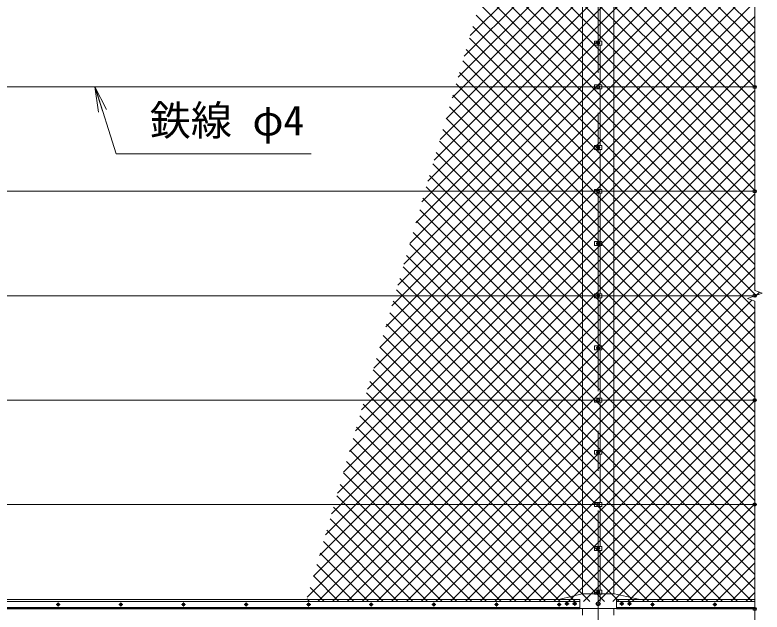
# Model space of a CAD drawing. Units: millimetres at full size; details may follow other scales. Extents: x -12600 to 12600, y -8910 to 8910.
# Drawn here: x -7235 to -3655, y -2853 to 6 of the extents above; entities that cross this region are included whole.
import ezdxf
from ezdxf.enums import TextEntityAlignment as Align

# ---------------------------------------------------------------- set-up
doc = ezdxf.new("R2010")
doc.units = ezdxf.units.MM
doc.header["$LTSCALE"] = 30
doc.header["$PDMODE"] = 32
doc.header["$PDSIZE"] = 15
doc.linetypes.add('USER1', pattern=[50.8, 31.75, -6.35, 6.35, -6.35])
for name, color, linetype, lineweight in [('0-0_D-STR1', 1, 'Continuous', 18), ('0-1_D-BMK', 2, 'USER1', 13), ('0-2_0', 7, 'Continuous', 18), ('0-4_D-STR3', 3, 'Continuous', 13), ('0-5_D-STR-DIM', 7, 'Continuous', 13), ('0-8_D-STR2', 7, 'Continuous', 13), ('0-9_D-STR-TXT', 7, 'Continuous', 13)]:
    doc.layers.add(name, color=color, linetype=linetype, lineweight=lineweight)
doc.layers.add('0-6_Defpoints', color=253, linetype='Continuous')
doc.styles.add('ＭＳ ゴシック', font='')
doc.styles.get('ＭＳ ゴシック').set_extended_font_data('MS Gothic')

# ---------------------------------------------------------------- blocks, each defined once
blk = doc.blocks.new('_Open')
at = {"layer": '0-2_0'}
blk.add_line((-30, 5), (0, 0), dxfattribs=at)
blk.add_lwpolyline([(-30, -5), (0, 0), (-30, 0)], dxfattribs=at)

msp = doc.modelspace()

# ---------------------------------------------------------------- linework, layer by layer
at = {"layer": '0-0_D-STR1'}
for p, q in [((-4515.02, 114.68), (-4515.02, -2766.32)), ((-4365.02, -2766.32), (-4365.02, 114.68)), ((-10515.02, -2793.32), (-4527.76, -2793.32)), ((-4527.76, -2793.32), (-4527.76, -2838.32)), ((-4352.29, -2793.32), (-3690.02, -2793.32)), ((-4352.29, -2793.32), (-4352.29, -2838.32)), ((-10515.02, -2834.32), (-4527.76, -2834.32)), ((-10515.02, -2838.32), (-4527.76, -2838.32)), ((-4515.02, -2836.32), (-4515.02, -2868.32)), ((-4365.02, -2868.32), (-4365.02, -2836.32)), ((-4352.29, -2834.32), (-3690.02, -2834.32)), ((-4352.29, -2838.32), (-3690.02, -2838.32))]:
    msp.add_line(p, q, dxfattribs=at)
at = {"layer": '0-1_D-BMK'}
for p, q in [((-4440.02, -4843.32), (-4440.02, 4340.47)), ((-4430.02, -128.32), (-4450.02, -128.32)), ((-4430.02, -338.32), (-4450.02, -338.32)), ((-4430.02, -628.32), (-4450.02, -628.32)), ((-4430.02, -838.32), (-4450.02, -838.32)), ((-4430.02, -1088.32), (-4450.02, -1088.32)), ((-4430.02, -1338.32), (-4450.02, -1338.32)), ((-4430.02, -1588.32), (-4450.02, -1588.32)), ((-4430.02, -1838.32), (-4450.02, -1838.32)), ((-4430.02, -2088.32), (-4450.02, -2088.32)), ((-4430.02, -2338.32), (-4450.02, -2338.32)), ((-4430.02, -2548.32), (-4450.02, -2548.32)), ((-4430.02, -2758.41), (-4450.02, -2758.41)), ((-7017.85, -2817.32), (-7037.19, -2817.32)), ((-7027.52, -2807.64), (-7027.52, -2826.99)), ((-6717.85, -2817.32), (-6737.19, -2817.32)), ((-6727.52, -2807.64), (-6727.52, -2826.99)), ((-6417.85, -2817.32), (-6437.19, -2817.32)), ((-6427.52, -2807.64), (-6427.52, -2826.99)), ((-6117.85, -2817.32), (-6137.19, -2817.32)), ((-6127.52, -2807.64), (-6127.52, -2826.99)), ((-5817.85, -2817.32), (-5837.19, -2817.32)), ((-5827.52, -2807.64), (-5827.52, -2826.99)), ((-5517.85, -2817.32), (-5537.19, -2817.32)), ((-5527.52, -2807.64), (-5527.52, -2826.99)), ((-5217.85, -2817.32), (-5237.19, -2817.32)), ((-5227.52, -2807.64), (-5227.52, -2826.99)), ((-4917.85, -2817.32), (-4937.19, -2817.32)), ((-4927.52, -2807.64), (-4927.52, -2826.99)), ((-4617.85, -2817.32), (-4637.19, -2817.32)), ((-4627.52, -2807.64), (-4627.52, -2826.99)), ((-4599.71, -2813.32), (-4579.71, -2813.32)), ((-4589.71, -2803.32), (-4589.71, -2823.32)), ((-4562.76, -2813.32), (-4542.76, -2813.32)), ((-4552.76, -2803.32), (-4552.76, -2823.32)), ((-4427.27, -2813.32), (-4452.77, -2813.32)), ((-4317.29, -2813.32), (-4337.29, -2813.32)), ((-4327.29, -2803.32), (-4327.29, -2823.32)), ((-4280.33, -2813.32), (-4300.33, -2813.32)), ((-4290.33, -2803.32), (-4290.33, -2823.32)), ((-4170.71, -2817.32), (-4190.06, -2817.32)), ((-4180.39, -2807.64), (-4180.39, -2826.99)), ((-3870.71, -2817.32), (-3890.06, -2817.32)), ((-3880.39, -2807.64), (-3880.39, -2826.99))]:
    msp.add_line(p, q, dxfattribs=at)
at = {"layer": '0-4_D-STR3'}
for p, q in [((-4430.02, -118.82), (-4430.02, 72.18)), ((-4422.82, -118.82), (-4457.22, -118.82)), ((-4457.22, -118.82), (-4457.22, -137.82)), ((-4422.82, -137.82), (-4457.22, -137.82)), ((-4440.02, -120.81), (-4446.52, -124.56)), ((-4446.52, -124.56), (-4446.52, -132.07)), ((-4446.52, -132.07), (-4440.02, -135.82)), ((-4433.52, -124.56), (-4440.02, -120.81)), ((-4440.02, -135.82), (-4433.52, -132.07)), ((-4433.52, -132.07), (-4433.52, -124.56)), ((-4430.02, -328.82), (-4430.02, -137.82)), ((-4422.82, -118.82), (-4422.82, -137.82)), ((-10422.82, -338.32), (-3690.02, -338.32)), ((-4422.82, -328.82), (-4457.22, -328.82)), ((-4457.22, -328.82), (-4457.22, -347.82)), ((-4422.82, -347.82), (-4457.22, -347.82)), ((-4440.02, -330.81), (-4446.52, -334.56)), ((-4446.52, -334.56), (-4446.52, -342.07)), ((-4446.52, -342.07), (-4440.02, -345.82)), ((-4433.52, -334.56), (-4440.02, -330.81)), ((-4440.02, -345.82), (-4433.52, -342.07)), ((-4433.52, -342.07), (-4433.52, -334.56)), ((-4430.02, -618.82), (-4430.02, -347.82)), ((-4422.82, -328.82), (-4422.82, -347.82)), ((-4422.82, -618.82), (-4457.22, -618.82)), ((-4457.22, -618.82), (-4457.22, -637.82)), ((-4422.82, -637.82), (-4457.22, -637.82)), ((-4440.02, -620.81), (-4446.52, -624.56)), ((-4446.52, -624.56), (-4446.52, -632.07)), ((-4446.52, -632.07), (-4440.02, -635.82)), ((-4433.52, -624.56), (-4440.02, -620.81)), ((-4440.02, -635.82), (-4433.52, -632.07)), ((-4433.52, -632.07), (-4433.52, -624.56)), ((-4430.02, -828.82), (-4430.02, -637.82)), ((-4422.82, -618.82), (-4422.82, -637.82)), ((-10422.82, -838.32), (-3690.02, -838.32)), ((-4422.82, -828.82), (-4457.22, -828.82)), ((-4457.22, -828.82), (-4457.22, -847.82)), ((-4422.82, -847.82), (-4457.22, -847.82)), ((-4440.02, -830.81), (-4446.52, -834.56)), ((-4446.52, -834.56), (-4446.52, -842.07)), ((-4446.52, -842.07), (-4440.02, -845.82)), ((-4433.52, -834.56), (-4440.02, -830.81)), ((-4440.02, -845.82), (-4433.52, -842.07)), ((-4433.52, -842.07), (-4433.52, -834.56)), ((-4430.02, -1078.82), (-4430.02, -847.82)), ((-4422.82, -828.82), (-4422.82, -847.82)), ((-4422.82, -1078.82), (-4457.22, -1078.82)), ((-4457.22, -1078.82), (-4457.22, -1097.82)), ((-4422.82, -1097.82), (-4457.22, -1097.82)), ((-4440.02, -1080.81), (-4446.52, -1084.56)), ((-4446.52, -1084.56), (-4446.52, -1092.07)), ((-4446.52, -1092.07), (-4440.02, -1095.82)), ((-4433.52, -1084.56), (-4440.02, -1080.81)), ((-4440.02, -1095.82), (-4433.52, -1092.07)), ((-4433.52, -1092.07), (-4433.52, -1084.56)), ((-4430.02, -1328.82), (-4430.02, -1097.82)), ((-4422.82, -1078.82), (-4422.82, -1097.82)), ((-10422.82, -1338.32), (-3690.02, -1338.32)), ((-4422.82, -1328.82), (-4457.22, -1328.82)), ((-4457.22, -1328.82), (-4457.22, -1347.82)), ((-4422.82, -1347.82), (-4457.22, -1347.82)), ((-4440.02, -1330.81), (-4446.52, -1334.56)), ((-4446.52, -1334.56), (-4446.52, -1342.07)), ((-4446.52, -1342.07), (-4440.02, -1345.82)), ((-4433.52, -1334.56), (-4440.02, -1330.81)), ((-4440.02, -1345.82), (-4433.52, -1342.07)), ((-4433.52, -1342.07), (-4433.52, -1334.56)), ((-4430.02, -1578.82), (-4430.02, -1347.82)), ((-4422.82, -1328.82), (-4422.82, -1347.82)), ((-4422.82, -1578.82), (-4457.22, -1578.82)), ((-4457.22, -1578.82), (-4457.22, -1597.82)), ((-4422.82, -1597.82), (-4457.22, -1597.82)), ((-4440.02, -1580.81), (-4446.52, -1584.56)), ((-4446.52, -1584.56), (-4446.52, -1592.07)), ((-4446.52, -1592.07), (-4440.02, -1595.82)), ((-4433.52, -1584.56), (-4440.02, -1580.81)), ((-4440.02, -1595.82), (-4433.52, -1592.07)), ((-4433.52, -1592.07), (-4433.52, -1584.56)), ((-4430.02, -1828.82), (-4430.02, -1597.82)), ((-4422.82, -1578.82), (-4422.82, -1597.82)), ((-10422.82, -1838.32), (-3690.02, -1838.32)), ((-4422.82, -1828.82), (-4457.22, -1828.82)), ((-4457.22, -1828.82), (-4457.22, -1847.82)), ((-4422.82, -1847.82), (-4457.22, -1847.82)), ((-4440.02, -1830.81), (-4446.52, -1834.56)), ((-4446.52, -1834.56), (-4446.52, -1842.07)), ((-4446.52, -1842.07), (-4440.02, -1845.82)), ((-4433.52, -1834.56), (-4440.02, -1830.81)), ((-4440.02, -1845.82), (-4433.52, -1842.07)), ((-4433.52, -1842.07), (-4433.52, -1834.56)), ((-4430.02, -2078.82), (-4430.02, -1847.82)), ((-4422.82, -1828.82), (-4422.82, -1847.82)), ((-4422.82, -2078.82), (-4457.22, -2078.82)), ((-4457.22, -2078.82), (-4457.22, -2097.82)), ((-4422.82, -2097.82), (-4457.22, -2097.82)), ((-4440.02, -2080.81), (-4446.52, -2084.56)), ((-4446.52, -2084.56), (-4446.52, -2092.07)), ((-4446.52, -2092.07), (-4440.02, -2095.82)), ((-4433.52, -2084.56), (-4440.02, -2080.81)), ((-4440.02, -2095.82), (-4433.52, -2092.07)), ((-4433.52, -2092.07), (-4433.52, -2084.56)), ((-4430.02, -2328.82), (-4430.02, -2097.82)), ((-4422.82, -2078.82), (-4422.82, -2097.82)), ((-10422.82, -2338.32), (-3690.02, -2338.32)), ((-4422.82, -2328.82), (-4457.22, -2328.82)), ((-4457.22, -2328.82), (-4457.22, -2347.82)), ((-4422.82, -2347.82), (-4457.22, -2347.82)), ((-4440.02, -2330.81), (-4446.52, -2334.56)), ((-4446.52, -2334.56), (-4446.52, -2342.07)), ((-4446.52, -2342.07), (-4440.02, -2345.82)), ((-4433.52, -2334.56), (-4440.02, -2330.81)), ((-4430.02, -2538.82), (-4430.02, -2347.82)), ((-4422.82, -2328.82), (-4422.82, -2347.82)), ((-4422.82, -2538.82), (-4457.22, -2538.82)), ((-4457.22, -2538.82), (-4457.22, -2557.82)), ((-4440.02, -2540.81), (-4446.52, -2544.56)), ((-4433.52, -2544.56), (-4440.02, -2540.81)), ((-4422.82, -2538.82), (-4422.82, -2557.82)), ((-4422.82, -2557.82), (-4457.22, -2557.82)), ((-4446.52, -2544.56), (-4446.52, -2552.07)), ((-4446.52, -2552.07), (-4440.02, -2555.82)), ((-4440.02, -2555.82), (-4433.52, -2552.07)), ((-4433.52, -2552.07), (-4433.52, -2544.56)), ((-4430.02, -2748.91), (-4430.02, -2557.82)), ((-4422.82, -2748.91), (-4457.22, -2748.91)), ((-4457.22, -2748.91), (-4457.22, -2767.91)), ((-4440.02, -2750.9), (-4446.52, -2754.66)), ((-4446.52, -2754.66), (-4446.52, -2762.16)), ((-4433.52, -2754.66), (-4440.02, -2750.9)), ((-4433.52, -2762.16), (-4433.52, -2754.66)), ((-4422.82, -2748.91), (-4422.82, -2767.91)), ((-4517.52, -2766.32), (-4622.05, -2791.32)), ((-4622.05, -2793.32), (-4622.05, -2791.32)), ((-4517.52, -2766.32), (-4362.52, -2766.32)), ((-4422.82, -2767.91), (-4457.22, -2767.91)), ((-4446.52, -2762.16), (-4440.02, -2765.91)), ((-4440.02, -2765.91), (-4433.52, -2762.16)), ((-4430.02, -2802.32), (-4430.02, -2767.91)), ((-4362.52, -2766.32), (-4247.52, -2791.32)), ((-4247.52, -2793.32), (-4247.52, -2791.32)), ((-4527.76, -2802.32), (-10515.02, -2802.32)), ((-4589.71, -2805.81), (-4596.21, -2809.56)), ((-4596.21, -2809.56), (-4596.21, -2817.07)), ((-4596.21, -2817.07), (-4589.71, -2820.82)), ((-4583.21, -2809.56), (-4589.71, -2805.81)), ((-4589.71, -2820.82), (-4583.21, -2817.07)), ((-4583.21, -2817.07), (-4583.21, -2809.56)), ((-4552.76, -2805.81), (-4559.26, -2809.56)), ((-4559.26, -2809.56), (-4559.26, -2817.07)), ((-4559.26, -2817.07), (-4552.76, -2820.82)), ((-4546.26, -2809.56), (-4552.76, -2805.81)), ((-4552.76, -2820.82), (-4546.26, -2817.07)), ((-4546.26, -2817.07), (-4546.26, -2809.56)), ((-4440.02, -2803.5), (-4448.52, -2808.41)), ((-4448.52, -2808.41), (-4448.52, -2818.22)), ((-4448.52, -2818.22), (-4440.02, -2823.13)), ((-4431.52, -2808.41), (-4440.02, -2803.5)), ((-3690.02, -2802.32), (-4352.29, -2802.32)), ((-4333.79, -2809.56), (-4327.29, -2805.81)), ((-4333.79, -2817.07), (-4333.79, -2809.56)), ((-4327.29, -2820.82), (-4333.79, -2817.07)), ((-4327.29, -2805.81), (-4320.79, -2809.56)), ((-4320.79, -2817.07), (-4327.29, -2820.82)), ((-4320.79, -2809.56), (-4320.79, -2817.07)), ((-4296.83, -2809.56), (-4290.33, -2805.81)), ((-4296.83, -2817.07), (-4296.83, -2809.56)), ((-4290.33, -2820.82), (-4296.83, -2817.07)), ((-4290.33, -2805.81), (-4283.83, -2809.56)), ((-4283.83, -2817.07), (-4290.33, -2820.82)), ((-4283.83, -2809.56), (-4283.83, -2817.07)), ((-4527.76, -2832.32), (-10515.02, -2832.32)), ((-4527.76, -2836.32), (-4352.29, -2836.32)), ((-3690.02, -2832.32), (-4352.29, -2832.32))]:
    msp.add_line(p, q, dxfattribs=at)
for points in [[(-4440.02, -2345.82), (-4433.52, -2342.07), (-4433.52, -2334.56)], [(-4440.02, -2823.13), (-4431.52, -2818.22), (-4431.52, -2808.41)]]:
    msp.add_lwpolyline(points, dxfattribs=at)
for points in [[(-7027.52, -2811.57), (-7032.5, -2814.44), (-7032.5, -2820.19), (-7027.52, -2823.07), (-7022.54, -2820.19), (-7022.54, -2814.44)], [(-6727.52, -2811.57), (-6732.5, -2814.44), (-6732.5, -2820.19), (-6727.52, -2823.07), (-6722.54, -2820.19), (-6722.54, -2814.44)], [(-6427.52, -2811.57), (-6432.5, -2814.44), (-6432.5, -2820.19), (-6427.52, -2823.07), (-6422.54, -2820.19), (-6422.54, -2814.44)], [(-6127.52, -2811.57), (-6132.5, -2814.44), (-6132.5, -2820.19), (-6127.52, -2823.07), (-6122.54, -2820.19), (-6122.54, -2814.44)], [(-5827.52, -2811.57), (-5832.5, -2814.44), (-5832.5, -2820.19), (-5827.52, -2823.07), (-5822.54, -2820.19), (-5822.54, -2814.44)], [(-5527.52, -2811.57), (-5532.5, -2814.44), (-5532.5, -2820.19), (-5527.52, -2823.07), (-5522.54, -2820.19), (-5522.54, -2814.44)], [(-5227.52, -2811.57), (-5232.5, -2814.44), (-5232.5, -2820.19), (-5227.52, -2823.07), (-5222.54, -2820.19), (-5222.54, -2814.44)], [(-4927.52, -2811.57), (-4932.5, -2814.44), (-4932.5, -2820.19), (-4927.52, -2823.07), (-4922.54, -2820.19), (-4922.54, -2814.44)], [(-4627.52, -2811.57), (-4632.5, -2814.44), (-4632.5, -2820.19), (-4627.52, -2823.07), (-4622.54, -2820.19), (-4622.54, -2814.44)], [(-4180.39, -2811.57), (-4185.37, -2814.44), (-4185.37, -2820.19), (-4180.39, -2823.07), (-4175.41, -2820.19), (-4175.41, -2814.44)], [(-3880.39, -2811.57), (-3885.37, -2814.44), (-3885.37, -2820.19), (-3880.39, -2823.07), (-3875.41, -2820.19), (-3875.41, -2814.44)]]:
    msp.add_lwpolyline(points, close=True, dxfattribs=at)
for centre, radius in [((-4440.02, -128.32), 6.25), ((-4440.02, -338.32), 6.25), ((-4440.02, -628.32), 6.25), ((-4440.02, -838.32), 6.25), ((-4440.02, -1088.32), 6.25), ((-4440.02, -1338.32), 6.25), ((-4440.02, -1588.32), 6.25), ((-4440.02, -1838.32), 6.25), ((-4440.02, -2088.32), 6.25), ((-4440.02, -2338.32), 6.25), ((-4440.02, -2548.32), 6.25), ((-4440.02, -2758.41), 6.25), ((-7027.52, -2817.32), 6.5), ((-7027.52, -2817.32), 4.98), ((-6727.52, -2817.32), 6.5), ((-6727.52, -2817.32), 4.98), ((-6427.52, -2817.32), 6.5), ((-6427.52, -2817.32), 4.98), ((-6127.52, -2817.32), 6.5), ((-6127.52, -2817.32), 4.98), ((-5827.52, -2817.32), 6.5), ((-5827.52, -2817.32), 4.98), ((-5527.52, -2817.32), 6.5), ((-5527.52, -2817.32), 4.98), ((-5227.52, -2817.32), 6.5), ((-5227.52, -2817.32), 4.98), ((-4927.52, -2817.32), 6.5), ((-4927.52, -2817.32), 4.98), ((-4627.52, -2817.32), 6.5), ((-4627.52, -2817.32), 4.98), ((-4589.71, -2813.32), 6.25), ((-4552.76, -2813.32), 6.25), ((-4440.02, -2813.32), 8.25), ((-4327.29, -2813.32), 6.25), ((-4290.33, -2813.32), 6.25), ((-4180.39, -2817.32), 6.5), ((-4180.39, -2817.32), 4.98), ((-3880.39, -2817.32), 6.5), ((-3880.39, -2817.32), 4.98)]:
    msp.add_circle(centre, radius, dxfattribs=at)
at = {"layer": '0-5_D-STR-DIM'}
for p, q in [((-3690.02, 1636.04), (-3690.02, -1312.66)), ((-3654.77, -1325.49), (-3690.01, -1312.66)), ((-3725.25, -1351.14), (-3654.77, -1325.49)), ((-3690.01, -1363.97), (-3725.25, -1351.14)), ((-3690.02, -1363.96), (-3690.02, -3342.66))]:
    msp.add_line(p, q, dxfattribs=at)
at = {"layer": '0-6_Defpoints'}
for p in [(-3690.02, -338.32), (-3690.02, -838.32), (-3690.02, -1338.32), (-3690.02, -1838.32), (-3690.02, -2338.32), (-3690.02, -2838.32)]:
    msp.add_point(p, dxfattribs=at)
at = {"layer": '0-8_D-STR2'}
for p, q in [((-5053.39, -92.11), (-3690.02, 1271.26)), ((-5082.3, -191.73), (-3690.02, 1200.55)), ((-5111.2, -291.35), (-3690.02, 1129.83)), ((-5140.11, -390.96), (-3690.02, 1059.12)), ((-5169.02, -490.58), (-3690.02, 988.41)), ((-3690.02, -57.11), (-4738.88, 991.75)), ((-3690.02, -127.82), (-4754.79, 936.95)), ((-5197.92, -590.2), (-3690.02, 917.7)), ((-3690.02, -198.53), (-4770.69, 882.14)), ((-5226.83, -689.81), (-3690.02, 846.99)), ((-3690.02, -269.24), (-4786.59, 827.33)), ((-5255.74, -789.43), (-3690.02, 776.28)), ((-3690.02, -339.95), (-4802.5, 772.53)), ((-3690.02, -410.66), (-4818.4, 717.72)), ((-5284.64, -889.05), (-3690.02, 705.57)), ((-3690.02, -481.37), (-4834.3, 662.91)), ((-5313.55, -988.66), (-3690.02, 634.86)), ((-3690.02, -552.08), (-4850.21, 608.1)), ((-5342.45, -1088.28), (-3690.02, 564.15)), ((-3690.02, -622.79), (-4866.11, 553.3)), ((-5371.36, -1187.9), (-3690.02, 493.44)), ((-3690.02, -693.5), (-4882.02, 498.49)), ((-3690.02, -764.21), (-4897.92, 443.68)), ((-5400.27, -1287.52), (-3690.02, 422.73)), ((-3690.02, -834.92), (-4913.82, 388.88)), ((-5429.17, -1387.13), (-3690.02, 352.02)), ((-3690.02, -905.63), (-4929.73, 334.07)), ((-5458.08, -1486.75), (-3690.02, 281.31)), ((-3690.02, -976.34), (-4945.63, 279.26)), ((-3690.02, -1047.06), (-4961.53, 224.45)), ((-5486.98, -1586.37), (-3690.02, 210.6)), ((-3690.02, -1117.77), (-4977.44, 169.65)), ((-5515.89, -1685.98), (-3690.02, 139.88)), ((-3690.02, -1188.48), (-4993.34, 114.84)), ((-5544.8, -1785.6), (-3690.02, 69.17)), ((-3690.02, -1259.19), (-5009.24, 60.03)), ((-3683.85, -1336.07), (-5025.15, 5.23)), ((-5573.7, -1885.22), (-3690.02, -1.54)), ((-3690.01, -1400.62), (-5041.05, -49.58)), ((-5602.61, -1984.83), (-3690.02, -72.25)), ((-3690.01, -1471.33), (-5056.95, -104.39)), ((-5631.51, -2084.45), (-3690.02, -142.96)), ((-3690.01, -1542.04), (-5072.86, -159.2)), ((-5660.42, -2184.07), (-3690.02, -213.67)), ((-3690.01, -1612.75), (-5088.76, -214)), ((-5689.33, -2283.68), (-3690.02, -284.38)), ((-3690.02, -1683.46), (-5104.66, -268.81)), ((-5718.23, -2383.3), (-3690.02, -355.09)), ((-3690.02, -1754.17), (-5120.57, -323.62)), ((-3690.02, -1824.88), (-5136.47, -378.42)), ((-5747.14, -2482.92), (-3690.02, -425.8)), ((-3690.02, -1895.59), (-5152.38, -433.23)), ((-5776.05, -2582.53), (-3690.02, -496.51)), ((-3690.02, -1966.3), (-5168.28, -488.04)), ((-5804.95, -2682.15), (-3690.02, -567.22)), ((-3690.02, -2037.01), (-5184.18, -542.84)), ((-3690.02, -2107.72), (-5200.09, -597.65)), ((-5833.86, -2781.77), (-3690.02, -637.93)), ((-3690.02, -2178.43), (-5215.99, -652.46)), ((-5783.7, -2802.32), (-3690.02, -708.64)), ((-3690.02, -2249.14), (-5231.89, -707.27)), ((-5712.98, -2802.32), (-3690.02, -779.35)), ((-3690.02, -2319.85), (-5247.8, -762.07)), ((-3690.02, -2390.56), (-5263.7, -816.88)), ((-5642.27, -2802.32), (-3690.02, -850.06)), ((-3690.02, -2461.27), (-5279.6, -871.69)), ((-5571.56, -2802.32), (-3690.02, -920.78)), ((-3690.02, -2531.98), (-5295.51, -926.49)), ((-5500.85, -2802.32), (-3690.02, -991.49)), ((-3690.02, -2602.69), (-5311.41, -981.3)), ((-3690.02, -2673.4), (-5327.31, -1036.11)), ((-5430.14, -2802.32), (-3690.02, -1062.2)), ((-3690.02, -2744.11), (-5343.22, -1090.92)), ((-5359.43, -2802.32), (-3690.02, -1132.91)), ((-3702.53, -2802.32), (-5359.12, -1145.72)), ((-3773.24, -2802.32), (-5375.03, -1200.53)), ((-5288.72, -2802.32), (-3690.02, -1203.62)), ((-3843.95, -2802.32), (-5390.93, -1255.34)), ((-5218.01, -2802.32), (-3690.02, -1274.33)), ((-3914.66, -2802.32), (-5406.83, -1310.14)), ((-3679.46, -1334.47), (-3666.28, -1321.3)), ((-5147.3, -2802.32), (-3703.9, -1358.91)), ((-3985.37, -2802.32), (-5422.74, -1364.95)), ((-4056.08, -2802.32), (-5438.64, -1419.76)), ((-5076.59, -2802.32), (-3690.01, -1415.74)), ((-4126.79, -2802.32), (-5454.54, -1474.57)), ((-5005.88, -2802.32), (-3690.01, -1486.45)), ((-4197.5, -2802.32), (-5470.45, -1529.37)), ((-4935.17, -2802.32), (-3690.01, -1557.16)), ((-4268.21, -2802.32), (-5486.35, -1584.18)), ((-4338.93, -2802.32), (-5502.25, -1638.99)), ((-4864.46, -2802.32), (-3690.01, -1627.87)), ((-4409.64, -2802.32), (-5518.16, -1693.79)), ((-4793.75, -2802.32), (-3690.02, -1698.59)), ((-4480.35, -2802.32), (-5534.06, -1748.6)), ((-4723.04, -2802.32), (-3690.02, -1769.3)), ((-4551.06, -2802.32), (-5549.96, -1803.41)), ((-4621.77, -2802.32), (-5565.87, -1858.22)), ((-4652.32, -2802.32), (-3690.02, -1840.01)), ((-4692.48, -2802.32), (-5581.77, -1913.02)), ((-4581.61, -2802.32), (-3690.02, -1910.72)), ((-4763.19, -2802.32), (-5597.67, -1967.83)), ((-4510.9, -2802.32), (-3690.02, -1981.43)), ((-4833.9, -2802.32), (-5613.58, -2022.64)), ((-4440.19, -2802.32), (-3690.02, -2052.14)), ((-4904.61, -2802.32), (-5629.48, -2077.44)), ((-4975.32, -2802.32), (-5645.39, -2132.25)), ((-4369.48, -2802.32), (-3690.02, -2122.85)), ((-5046.03, -2802.32), (-5661.29, -2187.06)), ((-4298.77, -2802.32), (-3690.02, -2193.56)), ((-5116.74, -2802.32), (-5677.19, -2241.87)), ((-4228.06, -2802.32), (-3690.02, -2264.27)), ((-5187.45, -2802.32), (-5693.1, -2296.67)), ((-5258.16, -2802.32), (-5709, -2351.48)), ((-4157.35, -2802.32), (-3690.02, -2334.99)), ((-5328.87, -2802.32), (-5724.9, -2406.29)), ((-4086.64, -2802.32), (-3690.02, -2405.7)), ((-5399.59, -2802.32), (-5740.81, -2461.09)), ((-4015.93, -2802.32), (-3690.02, -2476.41)), ((-5470.3, -2802.32), (-5756.71, -2515.9)), ((-5541.01, -2802.32), (-5772.61, -2570.71)), ((-3945.22, -2802.32), (-3690.02, -2547.12)), ((-5611.72, -2802.32), (-5788.52, -2625.52)), ((-3874.51, -2802.32), (-3690.02, -2617.83)), ((-5682.43, -2802.32), (-5804.42, -2680.32)), ((-3803.8, -2802.32), (-3690.02, -2688.54)), ((-5753.14, -2802.32), (-5820.32, -2735.13)), ((-5823.85, -2802.32), (-5836.23, -2789.94)), ((-3733.09, -2802.32), (-3690.02, -2759.25))]:
    msp.add_line(p, q, dxfattribs=at)
at = {"layer": '0-9_D-STR-TXT'}
msp.add_lwpolyline([(-5816.07, -658.71), (-6750.06, -658.71), (-6851.01, -340.22)], dxfattribs=at)

# ---------------------------------------------------------------- block references
at = {"layer": '0-9_D-STR-TXT', "xscale": 4, "yscale": 4, "rotation": 107.58773}
msp.add_blockref('_Open', (-6851.61, -338.32), dxfattribs=at)

# ---------------------------------------------------------------- texts
at = {"layer": '0-9_D-STR-TXT', "style": 'ＭＳ ゴシック'}
msp.add_text('鉄線 φ4', height=144.3, dxfattribs=at).set_placement((-6588.91, -614.1), align=Align.BOTTOM_LEFT)

doc.saveas('drawing.dxf')
